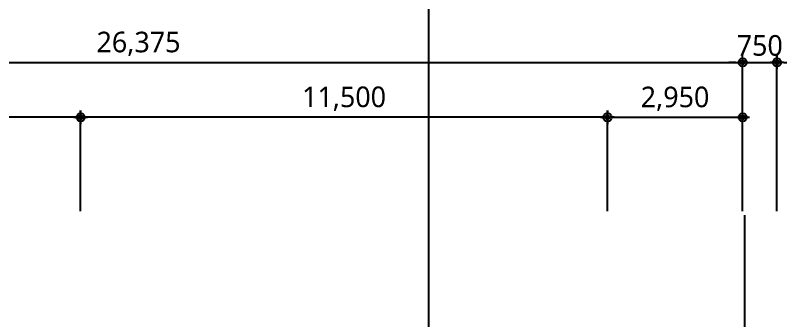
# Model space of a CAD drawing. Header units: millimetres. Extents: x 0 to 244676, y -5263 to 84354.
# Drawn here: x 65824 to 82532, y 61960 to 68633 of the extents above; entities that cross this region are included whole.
import ezdxf

# ---------------------------------------------------------------- set-up
doc = ezdxf.new("R2010")
doc.units = ezdxf.units.MM
doc.header["$LTSCALE"] = 100
doc.header["$MEASUREMENT"] = 0
doc.header["$PDSIZE"] = -10
doc.linetypes.add('CEN', pattern=[62, 60, -1, 0, -1])
doc.layers.get('0').update_dxf_attribs({"linetype": 'CONTINUOUS'})
doc.layers.get('Defpoints').update_dxf_attribs({"color": 171, "linetype": 'CONTINUOUS'})
for name, color, linetype in [('Center(AR)', 30, 'CEN'), ('DIM', 7, 'CONTINUOUS'), ('NDIM', 7, 'CONTINUOUS')]:
    doc.layers.add(name, color=color, linetype=linetype)
doc.styles.add('TE', font='malgun_0.ttf')
doc.dimstyles.new('BA', dxfattribs={"dimscale": 500, "dimtxt": 3, "dimasz": 1, "dimexe": 1, "dimexo": 5, "dimgap": 0.9, "dimtad": 1, "dimdec": 0, "dimdsep": 46, "dimlunit": 6, "dimtxsty": 'TE', "dimblk": 'DDD', "dimcen": 2.5, "dimclrd": 256, "dimclre": 256, "dimclrt": 3, "dimazin": 2, "dimtfac": 1, "dimtdec": 0, "dimtix": 1, "dimtmove": 2, "dimatfit": 3, "dimldrblk": 'DDD', "dimfxl": 1, "dimtolj": 1, "dimtzin": 0, "dimarcsym": 2})

# ---------------------------------------------------------------- blocks, each defined once
blk = doc.blocks.new('DDD')
at = {"layer": 'DIM', "color": 0}
for p, q in [((-1, 0), (1, 0)), ((0, -1), (0, 1))]:
    blk.add_line(p, q, dxfattribs=at)
for radius in [0.6, 0.3]:
    blk.add_circle((0, 0), radius, dxfattribs=at)
blk = doc.blocks.new('*D94')
at = {"layer": 'Defpoints', "color": 0, "ltscale": 0.4, "transparency": 16777216}
for p in [(67250, 66404), (67250, 63604), (78750, 63604)]:
    blk.add_point(p, dxfattribs=at)
at = {"layer": 'NDIM', "lineweight": -2, "ltscale": 0.4, "transparency": 16777216}
for p, q in [((67250, 64354), (67250, 66554)), ((78750, 64354), (78750, 66554)), ((78600, 66404), (67400, 66404))]:
    blk.add_line(p, q, dxfattribs=at)
at = {"layer": 'NDIM', "lineweight": -2, "ltscale": 0.4, "transparency": 16777216, "xscale": 150, "yscale": 150, "zscale": 150, "rotation": 180}
blk.add_blockref('DDD', (67250, 66404), dxfattribs=at)
at = {"layer": 'NDIM', "lineweight": -2, "ltscale": 0.4, "transparency": 16777216, "xscale": 150, "yscale": 150, "zscale": 150}
blk.add_blockref('DDD', (78750, 66404), dxfattribs=at)
at = {"layer": 'NDIM', "color": 3, "ltscale": 0.4, "transparency": 16777216, "insert": (73000, 66811), "char_height": 450, "attachment_point": 5, "style": 'TE'}
blk.add_mtext('\\A1;11,500', dxfattribs=at)
blk = doc.blocks.new('*D95')
at = {"layer": 'Defpoints', "color": 0, "ltscale": 0.4, "transparency": 16777216}
for p in [(55750, 66404), (55750, 63604), (67250, 63604)]:
    blk.add_point(p, dxfattribs=at)
at = {"layer": 'NDIM', "lineweight": -2, "ltscale": 0.4, "transparency": 16777216}
for p, q in [((55750, 64354), (55750, 66554)), ((67250, 64354), (67250, 66554)), ((67100, 66404), (55900, 66404))]:
    blk.add_line(p, q, dxfattribs=at)
at = {"layer": 'NDIM', "lineweight": -2, "ltscale": 0.4, "transparency": 16777216, "xscale": 150, "yscale": 150, "zscale": 150, "rotation": 180}
blk.add_blockref('DDD', (55750, 66404), dxfattribs=at)
at = {"layer": 'NDIM', "lineweight": -2, "ltscale": 0.4, "transparency": 16777216, "xscale": 150, "yscale": 150, "zscale": 150}
blk.add_blockref('DDD', (67250, 66404), dxfattribs=at)
at = {"layer": 'NDIM', "color": 3, "ltscale": 0.4, "transparency": 16777216, "insert": (61500, 66811), "char_height": 450, "attachment_point": 5, "style": 'TE'}
blk.add_mtext('\\A1;11,500', dxfattribs=at)
blk = doc.blocks.new('*D98')
at = {"layer": 'Defpoints', "color": 0, "ltscale": 0.4, "transparency": 16777216}
for p in [(81700, 67604), (55325, 63604), (81700, 63604)]:
    blk.add_point(p, dxfattribs=at)
at = {"layer": 'NDIM', "lineweight": -2, "ltscale": 0.4, "transparency": 16777216}
for p, q in [((55325, 64354), (55325, 67754)), ((81700, 64354), (81700, 67754)), ((55475, 67604), (81550, 67604))]:
    blk.add_line(p, q, dxfattribs=at)
at = {"layer": 'NDIM', "lineweight": -2, "ltscale": 0.4, "transparency": 16777216, "xscale": 150, "yscale": 150, "zscale": 150, "rotation": 180}
blk.add_blockref('DDD', (55325, 67604), dxfattribs=at)
at = {"layer": 'NDIM', "lineweight": -2, "ltscale": 0.4, "transparency": 16777216, "xscale": 150, "yscale": 150, "zscale": 150}
blk.add_blockref('DDD', (81700, 67604), dxfattribs=at)
at = {"layer": 'NDIM', "color": 3, "ltscale": 0.4, "transparency": 16777216, "insert": (68513, 68009), "char_height": 450, "attachment_point": 5, "style": 'TE'}
blk.add_mtext('\\A1;26,375', dxfattribs=at)
blk = doc.blocks.new('*D99')
at = {"layer": 'Defpoints', "color": 0, "ltscale": 0.4, "transparency": 16777216}
for p in [(81700, 66404), (78750, 63604), (81700, 63604)]:
    blk.add_point(p, dxfattribs=at)
at = {"layer": 'NDIM', "lineweight": -2, "ltscale": 0.4, "transparency": 16777216}
for p, q in [((78750, 64354), (78750, 66554)), ((81700, 64354), (81700, 66554)), ((78900, 66404), (81550, 66404))]:
    blk.add_line(p, q, dxfattribs=at)
at = {"layer": 'NDIM', "lineweight": -2, "ltscale": 0.4, "transparency": 16777216, "xscale": 150, "yscale": 150, "zscale": 150, "rotation": 180}
blk.add_blockref('DDD', (78750, 66404), dxfattribs=at)
at = {"layer": 'NDIM', "lineweight": -2, "ltscale": 0.4, "transparency": 16777216, "xscale": 150, "yscale": 150, "zscale": 150}
blk.add_blockref('DDD', (81700, 66404), dxfattribs=at)
at = {"layer": 'NDIM', "color": 3, "ltscale": 0.4, "transparency": 16777216, "insert": (80225, 66809), "char_height": 450, "attachment_point": 5, "style": 'TE'}
blk.add_mtext('\\A1;2,950', dxfattribs=at)
blk = doc.blocks.new('*D100')
at = {"layer": 'Defpoints', "color": 0, "ltscale": 0.4, "transparency": 16777216}
for p in [(82450, 67604), (81700, 63604), (82450, 63604)]:
    blk.add_point(p, dxfattribs=at)
at = {"layer": 'NDIM', "lineweight": -2, "ltscale": 0.4, "transparency": 16777216}
for p, q in [((81700, 64354), (81700, 67754)), ((82450, 64354), (82450, 67754)), ((81550, 67604), (81400, 67604)), ((81700, 67604), (82450, 67604)), ((82600, 67604), (82750, 67604))]:
    blk.add_line(p, q, dxfattribs=at)
at = {"layer": 'NDIM', "lineweight": -2, "ltscale": 0.4, "transparency": 16777216, "xscale": 150, "yscale": 150, "zscale": 150}
blk.add_blockref('DDD', (81700, 67604), dxfattribs=at)
at = {"layer": 'NDIM', "lineweight": -2, "ltscale": 0.4, "transparency": 16777216, "xscale": 150, "yscale": 150, "zscale": 150, "rotation": 180}
blk.add_blockref('DDD', (82450, 67604), dxfattribs=at)
at = {"layer": 'NDIM', "color": 3, "ltscale": 0.4, "transparency": 16777216, "insert": (82075, 67972), "char_height": 450, "attachment_point": 5, "style": 'TE'}
blk.add_mtext('\\A1;750', dxfattribs=at)
blk = doc.blocks.new('*U17')
at = {"layer": 'Defpoints', "ltscale": 10000}
blk.add_line((0, 5414), (0, 66889), dxfattribs=at)

msp = doc.modelspace()

# ---------------------------------------------------------------- linework, layer by layer
at = {"layer": 'Center(AR)'}
msp.add_line((81750, 8754.2), (81750, 64266), dxfattribs=at)

# ---------------------------------------------------------------- block references
msp.add_blockref('*U17', (74852.1, 7615.6))

# ---------------------------------------------------------------- dimensions: what is measured, and where the dimension line sits
at = {"layer": 'NDIM', "ltscale": 0.4}
for base, p1, p2, picture, middle in [((81700, 67604.2), (55325, 63604.2), (81700, 63604.2), '*D98', (68512.5, 68009.5)), ((82450, 67604.2), (81700, 63604.2), (82450, 63604.2), '*D100', (82075, 67971.7)), ((55750, 66404.2), (67250, 63604.2), (55750, 63604.2), '*D95', (61500, 66810.7)), ((67250, 66404.2), (78750, 63604.2), (67250, 63604.2), '*D94', (73000, 66810.7)), ((81700, 66404.2), (78750, 63604.2), (81700, 63604.2), '*D99', (80225, 66809.5))]:
    dim = msp.add_linear_dim(base=base, p1=p1, p2=p2, dimstyle='BA', override={"dimscale": 150}, dxfattribs=at)
    dim.commit()
    dim.dimension.update_dxf_attribs({"geometry": picture, "text_midpoint": middle})

doc.saveas('drawing.dxf')
